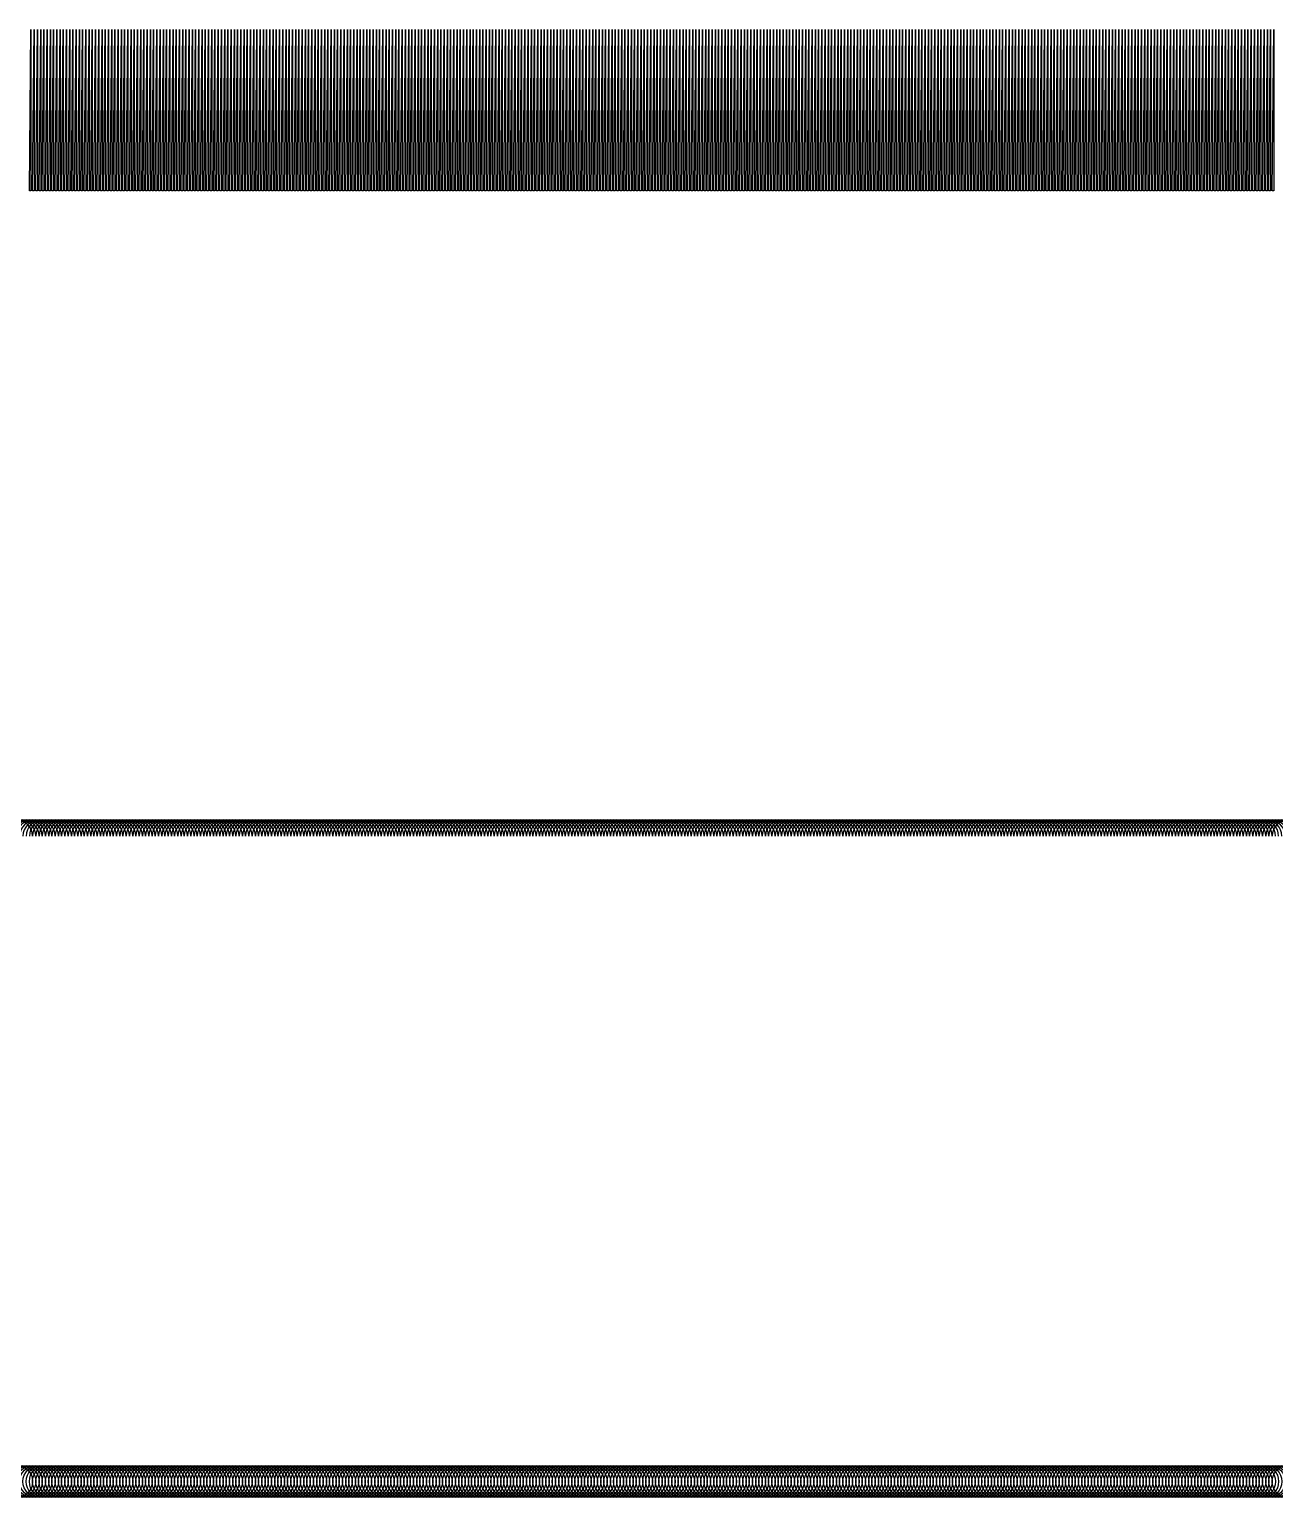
# Model space of a CAD drawing. Header units: metres. Extents: x 0 to 1000, y 0 to 105.
# Drawn here: x 307.2 to 345.78, y 59.5 to 105 of the extents above; entities that cross this region are included whole.
import ezdxf

# ---------------------------------------------------------------- set-up
doc = ezdxf.new("R2010")
doc.units = ezdxf.units.M

msp = doc.modelspace()

# ---------------------------------------------------------------- linework, layer by layer
for points in [[(307.2, 100), (307.25, 105), (307.25, 100)], [(307.3, 100), (307.35, 105), (307.35, 100)], [(307.4, 100), (307.45, 105), (307.45, 100)], [(307.5, 100), (307.55, 105), (307.55, 100)], [(307.6, 100), (307.65, 105), (307.65, 100)], [(307.7, 100), (307.75, 105), (307.75, 100)], [(307.8, 100), (307.85, 105), (307.85, 100)], [(307.9, 100), (307.95, 105), (307.95, 100)], [(308, 100), (308.05, 105), (308.05, 100)], [(308.1, 100), (308.15, 105), (308.15, 100)], [(308.2, 100), (308.25, 105), (308.25, 100)], [(308.3, 100), (308.35, 105), (308.35, 100)], [(308.4, 100), (308.45, 105), (308.45, 100)], [(308.5, 100), (308.55, 105), (308.55, 100)], [(308.6, 100), (308.65, 105), (308.65, 100)], [(308.7, 100), (308.75, 105), (308.75, 100)], [(308.8, 100), (308.85, 105), (308.85, 100)], [(308.9, 100), (308.95, 105), (308.95, 100)], [(309, 100), (309.05, 105), (309.05, 100)], [(309.1, 100), (309.15, 105), (309.15, 100)], [(309.2, 100), (309.25, 105), (309.25, 100)], [(309.3, 100), (309.35, 105), (309.35, 100)], [(309.4, 100), (309.45, 105), (309.45, 100)], [(309.5, 100), (309.55, 105), (309.55, 100)], [(309.6, 100), (309.65, 105), (309.65, 100)], [(309.7, 100), (309.75, 105), (309.75, 100)], [(309.8, 100), (309.85, 105), (309.85, 100)], [(309.9, 100), (309.95, 105), (309.95, 100)], [(310, 100), (310.05, 105), (310.05, 100)], [(310.1, 100), (310.15, 105), (310.15, 100)], [(310.2, 100), (310.25, 105), (310.25, 100)], [(310.3, 100), (310.35, 105), (310.35, 100)], [(310.4, 100), (310.45, 105), (310.45, 100)], [(310.5, 100), (310.55, 105), (310.55, 100)], [(310.6, 100), (310.65, 105), (310.65, 100)], [(310.7, 100), (310.75, 105), (310.75, 100)], [(310.8, 100), (310.85, 105), (310.85, 100)], [(310.9, 100), (310.95, 105), (310.95, 100)], [(311, 100), (311.05, 105), (311.05, 100)], [(311.1, 100), (311.15, 105), (311.15, 100)], [(311.2, 100), (311.25, 105), (311.25, 100)], [(311.3, 100), (311.35, 105), (311.35, 100)], [(311.4, 100), (311.45, 105), (311.45, 100)], [(311.5, 100), (311.55, 105), (311.55, 100)], [(311.6, 100), (311.65, 105), (311.65, 100)], [(311.7, 100), (311.75, 105), (311.75, 100)], [(311.8, 100), (311.85, 105), (311.85, 100)], [(311.9, 100), (311.95, 105), (311.95, 100)], [(312, 100), (312.05, 105), (312.05, 100)], [(312.1, 100), (312.15, 105), (312.15, 100)], [(312.2, 100), (312.25, 105), (312.25, 100)], [(312.3, 100), (312.35, 105), (312.35, 100)], [(312.4, 100), (312.45, 105), (312.45, 100)], [(312.5, 100), (312.55, 105), (312.55, 100)], [(312.6, 100), (312.65, 105), (312.65, 100)], [(312.7, 100), (312.75, 105), (312.75, 100)], [(312.8, 100), (312.85, 105), (312.85, 100)], [(312.9, 100), (312.95, 105), (312.95, 100)], [(313, 100), (313.05, 105), (313.05, 100)], [(313.1, 100), (313.15, 105), (313.15, 100)], [(313.2, 100), (313.25, 105), (313.25, 100)], [(313.3, 100), (313.35, 105), (313.35, 100)], [(313.4, 100), (313.45, 105), (313.45, 100)], [(313.5, 100), (313.55, 105), (313.55, 100)], [(313.6, 100), (313.65, 105), (313.65, 100)], [(313.7, 100), (313.75, 105), (313.75, 100)], [(313.8, 100), (313.85, 105), (313.85, 100)], [(313.9, 100), (313.95, 105), (313.95, 100)], [(314, 100), (314.05, 105), (314.05, 100)], [(314.1, 100), (314.15, 105), (314.15, 100)], [(314.2, 100), (314.25, 105), (314.25, 100)], [(314.3, 100), (314.35, 105), (314.35, 100)], [(314.4, 100), (314.45, 105), (314.45, 100)], [(314.5, 100), (314.55, 105), (314.55, 100)], [(314.6, 100), (314.65, 105), (314.65, 100)], [(314.7, 100), (314.75, 105), (314.75, 100)], [(314.8, 100), (314.85, 105), (314.85, 100)], [(314.9, 100), (314.95, 105), (314.95, 100)], [(315, 100), (315.05, 105), (315.05, 100)], [(315.1, 100), (315.15, 105), (315.15, 100)], [(315.2, 100), (315.25, 105), (315.25, 100)], [(315.3, 100), (315.35, 105), (315.35, 100)], [(315.4, 100), (315.45, 105), (315.45, 100)], [(315.5, 100), (315.55, 105), (315.55, 100)], [(315.6, 100), (315.65, 105), (315.65, 100)], [(315.7, 100), (315.75, 105), (315.75, 100)], [(315.8, 100), (315.85, 105), (315.85, 100)], [(315.9, 100), (315.95, 105), (315.95, 100)], [(316, 100), (316.05, 105), (316.05, 100)], [(316.1, 100), (316.15, 105), (316.15, 100)], [(316.2, 100), (316.25, 105), (316.25, 100)], [(316.3, 100), (316.35, 105), (316.35, 100)], [(316.4, 100), (316.45, 105), (316.45, 100)], [(316.5, 100), (316.55, 105), (316.55, 100)], [(316.6, 100), (316.65, 105), (316.65, 100)], [(316.7, 100), (316.75, 105), (316.75, 100)], [(316.8, 100), (316.85, 105), (316.85, 100)], [(316.9, 100), (316.95, 105), (316.95, 100)], [(317, 100), (317.05, 105), (317.05, 100)], [(317.1, 100), (317.15, 105), (317.15, 100)], [(317.2, 100), (317.25, 105), (317.25, 100)], [(317.3, 100), (317.35, 105), (317.35, 100)], [(317.4, 100), (317.45, 105), (317.45, 100)], [(317.5, 100), (317.55, 105), (317.55, 100)], [(317.6, 100), (317.65, 105), (317.65, 100)], [(317.7, 100), (317.75, 105), (317.75, 100)], [(317.8, 100), (317.85, 105), (317.85, 100)], [(317.9, 100), (317.95, 105), (317.95, 100)], [(318, 100), (318.05, 105), (318.05, 100)], [(318.1, 100), (318.15, 105), (318.15, 100)], [(318.2, 100), (318.25, 105), (318.25, 100)], [(318.3, 100), (318.35, 105), (318.35, 100)], [(318.4, 100), (318.45, 105), (318.45, 100)], [(318.5, 100), (318.55, 105), (318.55, 100)], [(318.6, 100), (318.65, 105), (318.65, 100)], [(318.7, 100), (318.75, 105), (318.75, 100)], [(318.8, 100), (318.85, 105), (318.85, 100)], [(318.9, 100), (318.95, 105), (318.95, 100)], [(319, 100), (319.05, 105), (319.05, 100)], [(319.1, 100), (319.15, 105), (319.15, 100)], [(319.2, 100), (319.25, 105), (319.25, 100)], [(319.3, 100), (319.35, 105), (319.35, 100)], [(319.4, 100), (319.45, 105), (319.45, 100)], [(319.5, 100), (319.55, 105), (319.55, 100)], [(319.6, 100), (319.65, 105), (319.65, 100)], [(319.7, 100), (319.75, 105), (319.75, 100)], [(319.8, 100), (319.85, 105), (319.85, 100)], [(319.9, 100), (319.95, 105), (319.95, 100)], [(320, 100), (320.05, 105), (320.05, 100)], [(320.1, 100), (320.15, 105), (320.15, 100)], [(320.2, 100), (320.25, 105), (320.25, 100)], [(320.3, 100), (320.35, 105), (320.35, 100)], [(320.4, 100), (320.45, 105), (320.45, 100)], [(320.5, 100), (320.55, 105), (320.55, 100)], [(320.6, 100), (320.65, 105), (320.65, 100)], [(320.7, 100), (320.75, 105), (320.75, 100)], [(320.8, 100), (320.85, 105), (320.85, 100)], [(320.9, 100), (320.95, 105), (320.95, 100)], [(321, 100), (321.05, 105), (321.05, 100)], [(321.1, 100), (321.15, 105), (321.15, 100)], [(321.2, 100), (321.25, 105), (321.25, 100)], [(321.3, 100), (321.35, 105), (321.35, 100)], [(321.4, 100), (321.45, 105), (321.45, 100)], [(321.5, 100), (321.55, 105), (321.55, 100)], [(321.6, 100), (321.65, 105), (321.65, 100)], [(321.7, 100), (321.75, 105), (321.75, 100)], [(321.8, 100), (321.85, 105), (321.85, 100)], [(321.9, 100), (321.95, 105), (321.95, 100)], [(322, 100), (322.05, 105), (322.05, 100)], [(322.1, 100), (322.15, 105), (322.15, 100)], [(322.2, 100), (322.25, 105), (322.25, 100)], [(322.3, 100), (322.35, 105), (322.35, 100)], [(322.4, 100), (322.45, 105), (322.45, 100)], [(322.5, 100), (322.55, 105), (322.55, 100)], [(322.6, 100), (322.65, 105), (322.65, 100)], [(322.7, 100), (322.75, 105), (322.75, 100)], [(322.8, 100), (322.85, 105), (322.85, 100)], [(322.9, 100), (322.95, 105), (322.95, 100)], [(323, 100), (323.05, 105), (323.05, 100)], [(323.1, 100), (323.15, 105), (323.15, 100)], [(323.2, 100), (323.25, 105), (323.25, 100)], [(323.3, 100), (323.35, 105), (323.35, 100)], [(323.4, 100), (323.45, 105), (323.45, 100)], [(323.5, 100), (323.55, 105), (323.55, 100)], [(323.6, 100), (323.65, 105), (323.65, 100)], [(323.7, 100), (323.75, 105), (323.75, 100)], [(323.8, 100), (323.85, 105), (323.85, 100)], [(323.9, 100), (323.95, 105), (323.95, 100)], [(324, 100), (324.05, 105), (324.05, 100)], [(324.1, 100), (324.15, 105), (324.15, 100)], [(324.2, 100), (324.25, 105), (324.25, 100)], [(324.3, 100), (324.35, 105), (324.35, 100)], [(324.4, 100), (324.45, 105), (324.45, 100)], [(324.5, 100), (324.55, 105), (324.55, 100)], [(324.6, 100), (324.65, 105), (324.65, 100)], [(324.7, 100), (324.75, 105), (324.75, 100)], [(324.8, 100), (324.85, 105), (324.85, 100)], [(324.9, 100), (324.95, 105), (324.95, 100)], [(325, 100), (325.05, 105), (325.05, 100)], [(325.1, 100), (325.15, 105), (325.15, 100)], [(325.2, 100), (325.25, 105), (325.25, 100)], [(325.3, 100), (325.35, 105), (325.35, 100)], [(325.4, 100), (325.45, 105), (325.45, 100)], [(325.5, 100), (325.55, 105), (325.55, 100)], [(325.6, 100), (325.65, 105), (325.65, 100)], [(325.7, 100), (325.75, 105), (325.75, 100)], [(325.8, 100), (325.85, 105), (325.85, 100)], [(325.9, 100), (325.95, 105), (325.95, 100)], [(326, 100), (326.05, 105), (326.05, 100)], [(326.1, 100), (326.15, 105), (326.15, 100)], [(326.2, 100), (326.25, 105), (326.25, 100)], [(326.3, 100), (326.35, 105), (326.35, 100)], [(326.4, 100), (326.45, 105), (326.45, 100)], [(326.5, 100), (326.55, 105), (326.55, 100)], [(326.6, 100), (326.65, 105), (326.65, 100)], [(326.7, 100), (326.75, 105), (326.75, 100)], [(326.8, 100), (326.85, 105), (326.85, 100)], [(326.9, 100), (326.95, 105), (326.95, 100)], [(327, 100), (327.05, 105), (327.05, 100)], [(327.1, 100), (327.15, 105), (327.15, 100)], [(327.2, 100), (327.25, 105), (327.25, 100)], [(327.3, 100), (327.35, 105), (327.35, 100)], [(327.4, 100), (327.45, 105), (327.45, 100)], [(327.5, 100), (327.55, 105), (327.55, 100)], [(327.6, 100), (327.65, 105), (327.65, 100)], [(327.7, 100), (327.75, 105), (327.75, 100)], [(327.8, 100), (327.85, 105), (327.85, 100)], [(327.9, 100), (327.95, 105), (327.95, 100)], [(328, 100), (328.05, 105), (328.05, 100)], [(328.1, 100), (328.15, 105), (328.15, 100)], [(328.2, 100), (328.25, 105), (328.25, 100)], [(328.3, 100), (328.35, 105), (328.35, 100)], [(328.4, 100), (328.45, 105), (328.45, 100)], [(328.5, 100), (328.55, 105), (328.55, 100)], [(328.6, 100), (328.65, 105), (328.65, 100)], [(328.7, 100), (328.75, 105), (328.75, 100)], [(328.8, 100), (328.85, 105), (328.85, 100)], [(328.9, 100), (328.95, 105), (328.95, 100)], [(329, 100), (329.05, 105), (329.05, 100)], [(329.1, 100), (329.15, 105), (329.15, 100)], [(329.2, 100), (329.25, 105), (329.25, 100)], [(329.3, 100), (329.35, 105), (329.35, 100)], [(329.4, 100), (329.45, 105), (329.45, 100)], [(329.5, 100), (329.55, 105), (329.55, 100)], [(329.6, 100), (329.65, 105), (329.65, 100)], [(329.7, 100), (329.75, 105), (329.75, 100)], [(329.8, 100), (329.85, 105), (329.85, 100)], [(329.9, 100), (329.95, 105), (329.95, 100)], [(330, 100), (330.05, 105), (330.05, 100)], [(330.1, 100), (330.15, 105), (330.15, 100)], [(330.2, 100), (330.25, 105), (330.25, 100)], [(330.3, 100), (330.35, 105), (330.35, 100)], [(330.4, 100), (330.45, 105), (330.45, 100)], [(330.5, 100), (330.55, 105), (330.55, 100)], [(330.6, 100), (330.65, 105), (330.65, 100)], [(330.7, 100), (330.75, 105), (330.75, 100)], [(330.8, 100), (330.85, 105), (330.85, 100)], [(330.9, 100), (330.95, 105), (330.95, 100)], [(331, 100), (331.05, 105), (331.05, 100)], [(331.1, 100), (331.15, 105), (331.15, 100)], [(331.2, 100), (331.25, 105), (331.25, 100)], [(331.3, 100), (331.35, 105), (331.35, 100)], [(331.4, 100), (331.45, 105), (331.45, 100)], [(331.5, 100), (331.55, 105), (331.55, 100)], [(331.6, 100), (331.65, 105), (331.65, 100)], [(331.7, 100), (331.75, 105), (331.75, 100)], [(331.8, 100), (331.85, 105), (331.85, 100)], [(331.9, 100), (331.95, 105), (331.95, 100)], [(332, 100), (332.05, 105), (332.05, 100)], [(332.1, 100), (332.15, 105), (332.15, 100)], [(332.2, 100), (332.25, 105), (332.25, 100)], [(332.3, 100), (332.35, 105), (332.35, 100)], [(332.4, 100), (332.45, 105), (332.45, 100)], [(332.5, 100), (332.55, 105), (332.55, 100)], [(332.6, 100), (332.65, 105), (332.65, 100)], [(332.7, 100), (332.75, 105), (332.75, 100)], [(332.8, 100), (332.85, 105), (332.85, 100)], [(332.9, 100), (332.95, 105), (332.95, 100)], [(333, 100), (333.05, 105), (333.05, 100)], [(333.1, 100), (333.15, 105), (333.15, 100)], [(333.2, 100), (333.25, 105), (333.25, 100)], [(333.3, 100), (333.35, 105), (333.35, 100)], [(333.4, 100), (333.45, 105), (333.45, 100)], [(333.5, 100), (333.55, 105), (333.55, 100)], [(333.6, 100), (333.65, 105), (333.65, 100)], [(333.7, 100), (333.75, 105), (333.75, 100)], [(333.8, 100), (333.85, 105), (333.85, 100)], [(333.9, 100), (333.95, 105), (333.95, 100)], [(334, 100), (334.05, 105), (334.05, 100)], [(334.1, 100), (334.15, 105), (334.15, 100)], [(334.2, 100), (334.25, 105), (334.25, 100)], [(334.3, 100), (334.35, 105), (334.35, 100)], [(334.4, 100), (334.45, 105), (334.45, 100)], [(334.5, 100), (334.55, 105), (334.55, 100)], [(334.6, 100), (334.65, 105), (334.65, 100)], [(334.7, 100), (334.75, 105), (334.75, 100)], [(334.8, 100), (334.85, 105), (334.85, 100)], [(334.9, 100), (334.95, 105), (334.95, 100)], [(335, 100), (335.05, 105), (335.05, 100)], [(335.1, 100), (335.15, 105), (335.15, 100)], [(335.2, 100), (335.25, 105), (335.25, 100)], [(335.3, 100), (335.35, 105), (335.35, 100)], [(335.4, 100), (335.45, 105), (335.45, 100)], [(335.5, 100), (335.55, 105), (335.55, 100)], [(335.6, 100), (335.65, 105), (335.65, 100)], [(335.7, 100), (335.75, 105), (335.75, 100)], [(335.8, 100), (335.85, 105), (335.85, 100)], [(335.9, 100), (335.95, 105), (335.95, 100)], [(336, 100), (336.05, 105), (336.05, 100)], [(336.1, 100), (336.15, 105), (336.15, 100)], [(336.2, 100), (336.25, 105), (336.25, 100)], [(336.3, 100), (336.35, 105), (336.35, 100)], [(336.4, 100), (336.45, 105), (336.45, 100)], [(336.5, 100), (336.55, 105), (336.55, 100)], [(336.6, 100), (336.65, 105), (336.65, 100)], [(336.7, 100), (336.75, 105), (336.75, 100)], [(336.8, 100), (336.85, 105), (336.85, 100)], [(336.9, 100), (336.95, 105), (336.95, 100)], [(337, 100), (337.05, 105), (337.05, 100)], [(337.1, 100), (337.15, 105), (337.15, 100)], [(337.2, 100), (337.25, 105), (337.25, 100)], [(337.3, 100), (337.35, 105), (337.35, 100)], [(337.4, 100), (337.45, 105), (337.45, 100)], [(337.5, 100), (337.55, 105), (337.55, 100)], [(337.6, 100), (337.65, 105), (337.65, 100)], [(337.7, 100), (337.75, 105), (337.75, 100)], [(337.8, 100), (337.85, 105), (337.85, 100)], [(337.9, 100), (337.95, 105), (337.95, 100)], [(338, 100), (338.05, 105), (338.05, 100)], [(338.1, 100), (338.15, 105), (338.15, 100)], [(338.2, 100), (338.25, 105), (338.25, 100)], [(338.3, 100), (338.35, 105), (338.35, 100)], [(338.4, 100), (338.45, 105), (338.45, 100)], [(338.5, 100), (338.55, 105), (338.55, 100)], [(338.6, 100), (338.65, 105), (338.65, 100)], [(338.7, 100), (338.75, 105), (338.75, 100)], [(338.8, 100), (338.85, 105), (338.85, 100)], [(338.9, 100), (338.95, 105), (338.95, 100)], [(339, 100), (339.05, 105), (339.05, 100)], [(339.1, 100), (339.15, 105), (339.15, 100)], [(339.2, 100), (339.25, 105), (339.25, 100)], [(339.3, 100), (339.35, 105), (339.35, 100)], [(339.4, 100), (339.45, 105), (339.45, 100)], [(339.5, 100), (339.55, 105), (339.55, 100)], [(339.6, 100), (339.65, 105), (339.65, 100)], [(339.7, 100), (339.75, 105), (339.75, 100)], [(339.8, 100), (339.85, 105), (339.85, 100)], [(339.9, 100), (339.95, 105), (339.95, 100)], [(340, 100), (340.05, 105), (340.05, 100)], [(340.1, 100), (340.15, 105), (340.15, 100)], [(340.2, 100), (340.25, 105), (340.25, 100)], [(340.3, 100), (340.35, 105), (340.35, 100)], [(340.4, 100), (340.45, 105), (340.45, 100)], [(340.5, 100), (340.55, 105), (340.55, 100)], [(340.6, 100), (340.65, 105), (340.65, 100)], [(340.7, 100), (340.75, 105), (340.75, 100)], [(340.8, 100), (340.85, 105), (340.85, 100)], [(340.9, 100), (340.95, 105), (340.95, 100)], [(341, 100), (341.05, 105), (341.05, 100)], [(341.1, 100), (341.15, 105), (341.15, 100)], [(341.2, 100), (341.25, 105), (341.25, 100)], [(341.3, 100), (341.35, 105), (341.35, 100)], [(341.4, 100), (341.45, 105), (341.45, 100)], [(341.5, 100), (341.55, 105), (341.55, 100)], [(341.6, 100), (341.65, 105), (341.65, 100)], [(341.7, 100), (341.75, 105), (341.75, 100)], [(341.8, 100), (341.85, 105), (341.85, 100)], [(341.9, 100), (341.95, 105), (341.95, 100)], [(342, 100), (342.05, 105), (342.05, 100)], [(342.1, 100), (342.15, 105), (342.15, 100)], [(342.2, 100), (342.25, 105), (342.25, 100)], [(342.3, 100), (342.35, 105), (342.35, 100)], [(342.4, 100), (342.45, 105), (342.45, 100)], [(342.5, 100), (342.55, 105), (342.55, 100)], [(342.6, 100), (342.65, 105), (342.65, 100)], [(342.7, 100), (342.75, 105), (342.75, 100)], [(342.8, 100), (342.85, 105), (342.85, 100)], [(342.9, 100), (342.95, 105), (342.95, 100)], [(343, 100), (343.05, 105), (343.05, 100)], [(343.1, 100), (343.15, 105), (343.15, 100)], [(343.2, 100), (343.25, 105), (343.25, 100)], [(343.3, 100), (343.35, 105), (343.35, 100)], [(343.4, 100), (343.45, 105), (343.45, 100)], [(343.5, 100), (343.55, 105), (343.55, 100)], [(343.6, 100), (343.65, 105), (343.65, 100)], [(343.7, 100), (343.75, 105), (343.75, 100)], [(343.8, 100), (343.85, 105), (343.85, 100)], [(343.9, 100), (343.95, 105), (343.95, 100)], [(344, 100), (344.05, 105), (344.05, 100)], [(344.1, 100), (344.15, 105), (344.15, 100)], [(344.2, 100), (344.25, 105), (344.25, 100)], [(344.3, 100), (344.35, 105), (344.35, 100)], [(344.4, 100), (344.45, 105), (344.45, 100)], [(344.5, 100), (344.55, 105), (344.55, 100)], [(344.6, 100), (344.65, 105), (344.65, 100)], [(344.7, 100), (344.75, 105), (344.75, 100)], [(344.8, 100), (344.85, 105), (344.85, 100)], [(344.9, 100), (344.95, 105), (344.95, 100)], [(345, 100), (345.05, 105), (345.05, 100)], [(345.1, 100), (345.15, 105), (345.15, 100)], [(345.2, 100), (345.25, 105), (345.25, 100)], [(345.3, 100), (345.35, 105), (345.35, 100)], [(345.4, 100), (345.45, 105), (345.45, 100)], [(345.5, 100), (345.55, 105), (345.55, 100)], [(345.6, 100), (345.65, 105), (345.65, 100)], [(345.7, 100), (345.75, 105), (345.75, 100)]]:
    msp.add_lwpolyline(points, close=True)
for centre in [(306.8, 60), (306.9, 60), (307, 60), (307.1, 60), (307.2, 60), (307.3, 60), (307.4, 60), (307.5, 60), (307.6, 60), (307.7, 60), (307.8, 60), (307.9, 60), (308, 60), (308.1, 60), (308.2, 60), (308.3, 60), (308.4, 60), (308.5, 60), (308.6, 60), (308.7, 60), (308.8, 60), (308.9, 60), (309, 60), (309.1, 60), (309.2, 60), (309.3, 60), (309.4, 60), (309.5, 60), (309.6, 60), (309.7, 60), (309.8, 60), (309.9, 60), (310, 60), (310.1, 60), (310.2, 60), (310.3, 60), (310.4, 60), (310.5, 60), (310.6, 60), (310.7, 60), (310.8, 60), (310.9, 60), (311, 60), (311.1, 60), (311.2, 60), (311.3, 60), (311.4, 60), (311.5, 60), (311.6, 60), (311.7, 60), (311.8, 60), (311.9, 60), (312, 60), (312.1, 60), (312.2, 60), (312.3, 60), (312.4, 60), (312.5, 60), (312.6, 60), (312.7, 60), (312.8, 60), (312.9, 60), (313, 60), (313.1, 60), (313.2, 60), (313.3, 60), (313.4, 60), (313.5, 60), (313.6, 60), (313.7, 60), (313.8, 60), (313.9, 60), (314, 60), (314.1, 60), (314.2, 60), (314.3, 60), (314.4, 60), (314.5, 60), (314.6, 60), (314.7, 60), (314.8, 60), (314.9, 60), (315, 60), (315.1, 60), (315.2, 60), (315.3, 60), (315.4, 60), (315.5, 60), (315.6, 60), (315.7, 60), (315.8, 60), (315.9, 60), (316, 60), (316.1, 60), (316.2, 60), (316.3, 60), (316.4, 60), (316.5, 60), (316.6, 60), (316.7, 60), (316.8, 60), (316.9, 60), (317, 60), (317.1, 60), (317.2, 60), (317.3, 60), (317.4, 60), (317.5, 60), (317.6, 60), (317.7, 60), (317.8, 60), (317.9, 60), (318, 60), (318.1, 60), (318.2, 60), (318.3, 60), (318.4, 60), (318.5, 60), (318.6, 60), (318.7, 60), (318.8, 60), (318.9, 60), (319, 60), (319.1, 60), (319.2, 60), (319.3, 60), (319.4, 60), (319.5, 60), (319.6, 60), (319.7, 60), (319.8, 60), (319.9, 60), (320, 60), (320.1, 60), (320.2, 60), (320.3, 60), (320.4, 60), (320.5, 60), (320.6, 60), (320.7, 60), (320.8, 60), (320.9, 60), (321, 60), (321.1, 60), (321.2, 60), (321.3, 60), (321.4, 60), (321.5, 60), (321.6, 60), (321.7, 60), (321.8, 60), (321.9, 60), (322, 60), (322.1, 60), (322.2, 60), (322.3, 60), (322.4, 60), (322.5, 60), (322.6, 60), (322.7, 60), (322.8, 60), (322.9, 60), (323, 60), (323.1, 60), (323.2, 60), (323.3, 60), (323.4, 60), (323.5, 60), (323.6, 60), (323.7, 60), (323.8, 60), (323.9, 60), (324, 60), (324.1, 60), (324.2, 60), (324.3, 60), (324.4, 60), (324.5, 60), (324.6, 60), (324.7, 60), (324.8, 60), (324.9, 60), (325, 60), (325.1, 60), (325.2, 60), (325.3, 60), (325.4, 60), (325.5, 60), (325.6, 60), (325.7, 60), (325.8, 60), (325.9, 60), (326, 60), (326.1, 60), (326.2, 60), (326.3, 60), (326.4, 60), (326.5, 60), (326.6, 60), (326.7, 60), (326.8, 60), (326.9, 60), (327, 60), (327.1, 60), (327.2, 60), (327.3, 60), (327.4, 60), (327.5, 60), (327.6, 60), (327.7, 60), (327.8, 60), (327.9, 60), (328, 60), (328.1, 60), (328.2, 60), (328.3, 60), (328.4, 60), (328.5, 60), (328.6, 60), (328.7, 60), (328.8, 60), (328.9, 60), (329, 60), (329.1, 60), (329.2, 60), (329.3, 60), (329.4, 60), (329.5, 60), (329.6, 60), (329.7, 60), (329.8, 60), (329.9, 60), (330, 60), (330.1, 60), (330.2, 60), (330.3, 60), (330.4, 60), (330.5, 60), (330.6, 60), (330.7, 60), (330.8, 60), (330.9, 60), (331, 60), (331.1, 60), (331.2, 60), (331.3, 60), (331.4, 60), (331.5, 60), (331.6, 60), (331.7, 60), (331.8, 60), (331.9, 60), (332, 60), (332.1, 60), (332.2, 60), (332.3, 60), (332.4, 60), (332.5, 60), (332.6, 60), (332.7, 60), (332.8, 60), (332.9, 60), (333, 60), (333.1, 60), (333.2, 60), (333.3, 60), (333.4, 60), (333.5, 60), (333.6, 60), (333.7, 60), (333.8, 60), (333.9, 60), (334, 60), (334.1, 60), (334.2, 60), (334.3, 60), (334.4, 60), (334.5, 60), (334.6, 60), (334.7, 60), (334.8, 60), (334.9, 60), (335, 60), (335.1, 60), (335.2, 60), (335.3, 60), (335.4, 60), (335.5, 60), (335.6, 60), (335.7, 60), (335.8, 60), (335.9, 60), (336, 60), (336.1, 60), (336.2, 60), (336.3, 60), (336.4, 60), (336.5, 60), (336.6, 60), (336.7, 60), (336.8, 60), (336.9, 60), (337, 60), (337.1, 60), (337.2, 60), (337.3, 60), (337.4, 60), (337.5, 60), (337.6, 60), (337.7, 60), (337.8, 60), (337.9, 60), (338, 60), (338.1, 60), (338.2, 60), (338.3, 60), (338.4, 60), (338.5, 60), (338.6, 60), (338.7, 60), (338.8, 60), (338.9, 60), (339, 60), (339.1, 60), (339.2, 60), (339.3, 60), (339.4, 60), (339.5, 60), (339.6, 60), (339.7, 60), (339.8, 60), (339.9, 60), (340, 60), (340.1, 60), (340.2, 60), (340.3, 60), (340.4, 60), (340.5, 60), (340.6, 60), (340.7, 60), (340.8, 60), (340.9, 60), (341, 60), (341.1, 60), (341.2, 60), (341.3, 60), (341.4, 60), (341.5, 60), (341.6, 60), (341.7, 60), (341.8, 60), (341.9, 60), (342, 60), (342.1, 60), (342.2, 60), (342.3, 60), (342.4, 60), (342.5, 60), (342.6, 60), (342.7, 60), (342.8, 60), (342.9, 60), (343, 60), (343.1, 60), (343.2, 60), (343.3, 60), (343.4, 60), (343.5, 60), (343.6, 60), (343.7, 60), (343.8, 60), (343.9, 60), (344, 60), (344.1, 60), (344.2, 60), (344.3, 60), (344.4, 60), (344.5, 60), (344.6, 60), (344.7, 60), (344.8, 60), (344.9, 60), (345, 60), (345.1, 60), (345.2, 60), (345.3, 60), (345.4, 60), (345.5, 60), (345.6, 60), (345.7, 60), (345.8, 60), (345.9, 60), (346, 60), (346.1, 60), (346.2, 60)]:
    msp.add_circle(centre, 0.5)
for centre in [(306.8, 80), (306.9, 80), (307, 80), (307.1, 80), (307.2, 80), (307.3, 80), (307.4, 80), (307.5, 80), (307.6, 80), (307.7, 80), (307.8, 80), (307.9, 80), (308, 80), (308.1, 80), (308.2, 80), (308.3, 80), (308.4, 80), (308.5, 80), (308.6, 80), (308.7, 80), (308.8, 80), (308.9, 80), (309, 80), (309.1, 80), (309.2, 80), (309.3, 80), (309.4, 80), (309.5, 80), (309.6, 80), (309.7, 80), (309.8, 80), (309.9, 80), (310, 80), (310.1, 80), (310.2, 80), (310.3, 80), (310.4, 80), (310.5, 80), (310.6, 80), (310.7, 80), (310.8, 80), (310.9, 80), (311, 80), (311.1, 80), (311.2, 80), (311.3, 80), (311.4, 80), (311.5, 80), (311.6, 80), (311.7, 80), (311.8, 80), (311.9, 80), (312, 80), (312.1, 80), (312.2, 80), (312.3, 80), (312.4, 80), (312.5, 80), (312.6, 80), (312.7, 80), (312.8, 80), (312.9, 80), (313, 80), (313.1, 80), (313.2, 80), (313.3, 80), (313.4, 80), (313.5, 80), (313.6, 80), (313.7, 80), (313.8, 80), (313.9, 80), (314, 80), (314.1, 80), (314.2, 80), (314.3, 80), (314.4, 80), (314.5, 80), (314.6, 80), (314.7, 80), (314.8, 80), (314.9, 80), (315, 80), (315.1, 80), (315.2, 80), (315.3, 80), (315.4, 80), (315.5, 80), (315.6, 80), (315.7, 80), (315.8, 80), (315.9, 80), (316, 80), (316.1, 80), (316.2, 80), (316.3, 80), (316.4, 80), (316.5, 80), (316.6, 80), (316.7, 80), (316.8, 80), (316.9, 80), (317, 80), (317.1, 80), (317.2, 80), (317.3, 80), (317.4, 80), (317.5, 80), (317.6, 80), (317.7, 80), (317.8, 80), (317.9, 80), (318, 80), (318.1, 80), (318.2, 80), (318.3, 80), (318.4, 80), (318.5, 80), (318.6, 80), (318.7, 80), (318.8, 80), (318.9, 80), (319, 80), (319.1, 80), (319.2, 80), (319.3, 80), (319.4, 80), (319.5, 80), (319.6, 80), (319.7, 80), (319.8, 80), (319.9, 80), (320, 80), (320.1, 80), (320.2, 80), (320.3, 80), (320.4, 80), (320.5, 80), (320.6, 80), (320.7, 80), (320.8, 80), (320.9, 80), (321, 80), (321.1, 80), (321.2, 80), (321.3, 80), (321.4, 80), (321.5, 80), (321.6, 80), (321.7, 80), (321.8, 80), (321.9, 80), (322, 80), (322.1, 80), (322.2, 80), (322.3, 80), (322.4, 80), (322.5, 80), (322.6, 80), (322.7, 80), (322.8, 80), (322.9, 80), (323, 80), (323.1, 80), (323.2, 80), (323.3, 80), (323.4, 80), (323.5, 80), (323.6, 80), (323.7, 80), (323.8, 80), (323.9, 80), (324, 80), (324.1, 80), (324.2, 80), (324.3, 80), (324.4, 80), (324.5, 80), (324.6, 80), (324.7, 80), (324.8, 80), (324.9, 80), (325, 80), (325.1, 80), (325.2, 80), (325.3, 80), (325.4, 80), (325.5, 80), (325.6, 80), (325.7, 80), (325.8, 80), (325.9, 80), (326, 80), (326.1, 80), (326.2, 80), (326.3, 80), (326.4, 80), (326.5, 80), (326.6, 80), (326.7, 80), (326.8, 80), (326.9, 80), (327, 80), (327.1, 80), (327.2, 80), (327.3, 80), (327.4, 80), (327.5, 80), (327.6, 80), (327.7, 80), (327.8, 80), (327.9, 80), (328, 80), (328.1, 80), (328.2, 80), (328.3, 80), (328.4, 80), (328.5, 80), (328.6, 80), (328.7, 80), (328.8, 80), (328.9, 80), (329, 80), (329.1, 80), (329.2, 80), (329.3, 80), (329.4, 80), (329.5, 80), (329.6, 80), (329.7, 80), (329.8, 80), (329.9, 80), (330, 80), (330.1, 80), (330.2, 80), (330.3, 80), (330.4, 80), (330.5, 80), (330.6, 80), (330.7, 80), (330.8, 80), (330.9, 80), (331, 80), (331.1, 80), (331.2, 80), (331.3, 80), (331.4, 80), (331.5, 80), (331.6, 80), (331.7, 80), (331.8, 80), (331.9, 80), (332, 80), (332.1, 80), (332.2, 80), (332.3, 80), (332.4, 80), (332.5, 80), (332.6, 80), (332.7, 80), (332.8, 80), (332.9, 80), (333, 80), (333.1, 80), (333.2, 80), (333.3, 80), (333.4, 80), (333.5, 80), (333.6, 80), (333.7, 80), (333.8, 80), (333.9, 80), (334, 80), (334.1, 80), (334.2, 80), (334.3, 80), (334.4, 80), (334.5, 80), (334.6, 80), (334.7, 80), (334.8, 80), (334.9, 80), (335, 80), (335.1, 80), (335.2, 80), (335.3, 80), (335.4, 80), (335.5, 80), (335.6, 80), (335.7, 80), (335.8, 80), (335.9, 80), (336, 80), (336.1, 80), (336.2, 80), (336.3, 80), (336.4, 80), (336.5, 80), (336.6, 80), (336.7, 80), (336.8, 80), (336.9, 80), (337, 80), (337.1, 80), (337.2, 80), (337.3, 80), (337.4, 80), (337.5, 80), (337.6, 80), (337.7, 80), (337.8, 80), (337.9, 80), (338, 80), (338.1, 80), (338.2, 80), (338.3, 80), (338.4, 80), (338.5, 80), (338.6, 80), (338.7, 80), (338.8, 80), (338.9, 80), (339, 80), (339.1, 80), (339.2, 80), (339.3, 80), (339.4, 80), (339.5, 80), (339.6, 80), (339.7, 80), (339.8, 80), (339.9, 80), (340, 80), (340.1, 80), (340.2, 80), (340.3, 80), (340.4, 80), (340.5, 80), (340.6, 80), (340.7, 80), (340.8, 80), (340.9, 80), (341, 80), (341.1, 80), (341.2, 80), (341.3, 80), (341.4, 80), (341.5, 80), (341.6, 80), (341.7, 80), (341.8, 80), (341.9, 80), (342, 80), (342.1, 80), (342.2, 80), (342.3, 80), (342.4, 80), (342.5, 80), (342.6, 80), (342.7, 80), (342.8, 80), (342.9, 80), (343, 80), (343.1, 80), (343.2, 80), (343.3, 80), (343.4, 80), (343.5, 80), (343.6, 80), (343.7, 80), (343.8, 80), (343.9, 80), (344, 80), (344.1, 80), (344.2, 80), (344.3, 80), (344.4, 80), (344.5, 80), (344.6, 80), (344.7, 80), (344.8, 80), (344.9, 80), (345, 80), (345.1, 80), (345.2, 80), (345.3, 80), (345.4, 80), (345.5, 80), (345.6, 80), (345.7, 80), (345.8, 80), (345.9, 80), (346, 80), (346.1, 80), (346.2, 80)]:
    msp.add_arc(centre, 0.5, 0, 180)

doc.saveas('drawing.dxf')
